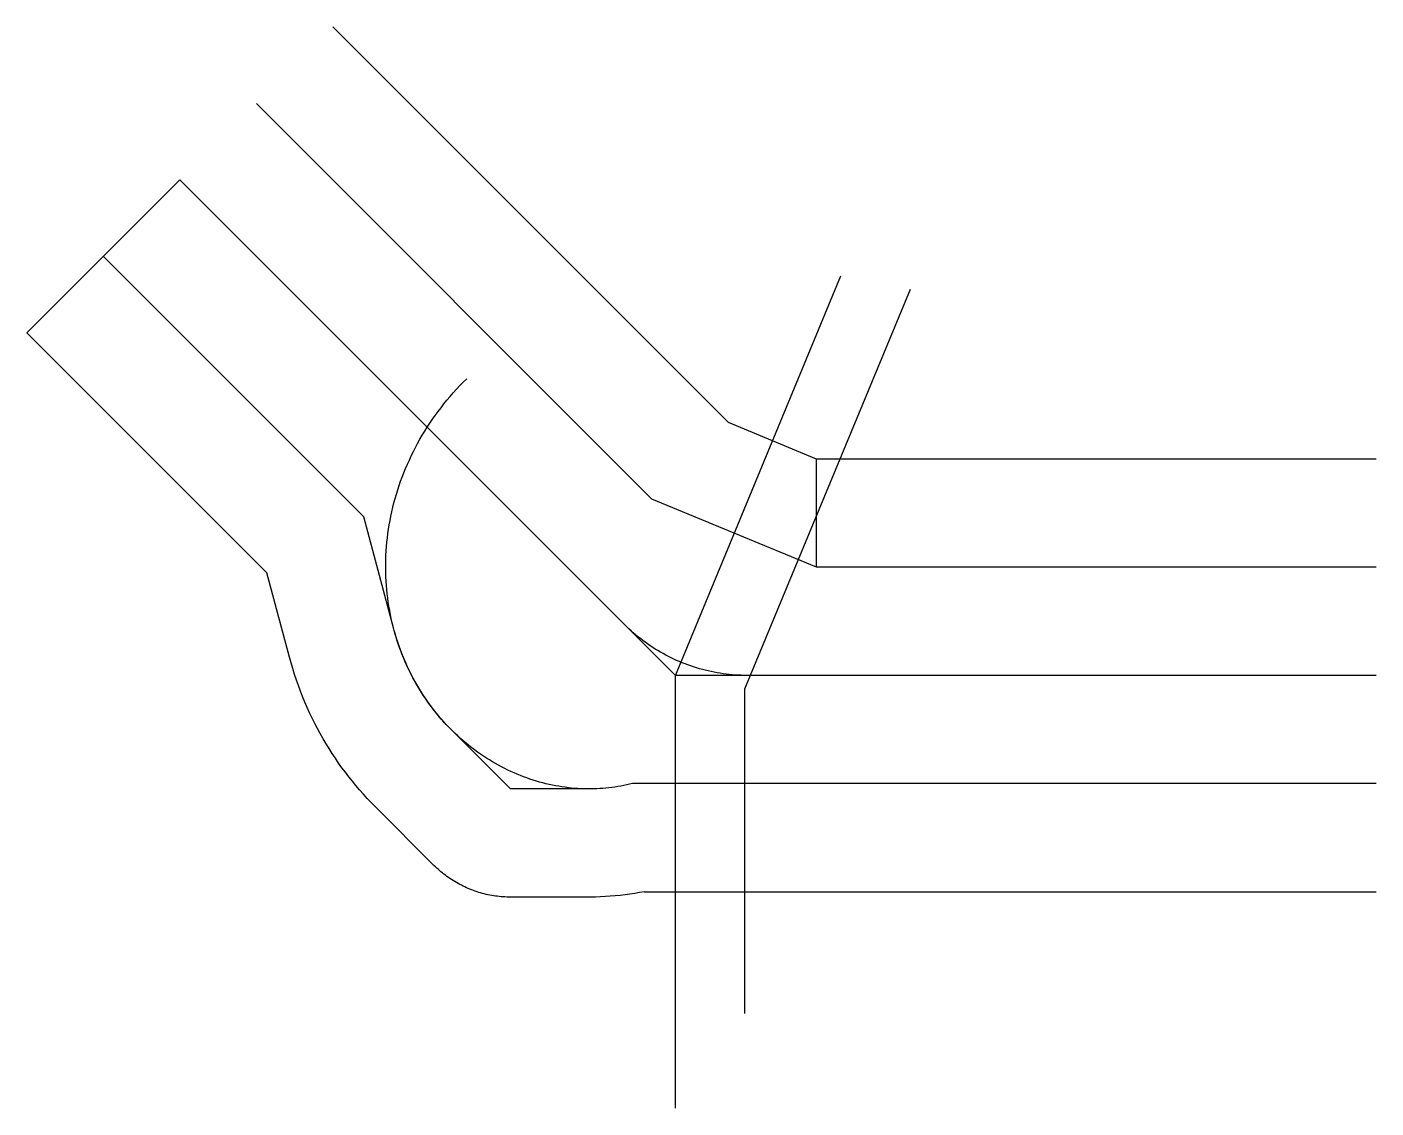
# Model space of a CAD drawing. Header units: metres. Extents: x -13881 to 15000, y -9260 to 13881.
import ezdxf

# ---------------------------------------------------------------- set-up
doc = ezdxf.new("R2010")
doc.units = ezdxf.units.M

msp = doc.modelspace()

# ---------------------------------------------------------------- linework, layer by layer
at = {"color": 1}
for p, q in [((-7333, 13881), (1137, 5411)), ((-8970, 12244), (-500, 3774)), ((-13881, 7333), (-10607, 10607)), ((0, 0), (-10607, 10607)), ((-6671, 3397), (-12244, 8970)), ((-8747, 2199), (-13881, 7333)), ((3023, 4630), (1137, 5411)), ((15000, 4630), (3023, 4630)), ((3023, 2315), (3023, 4630)), ((3023, 2315), (-500, 3774)), ((-6026, 990), (-6671, 3397)), ((15000, 2315), (3023, 2315)), ((-8262, 391), (-8747, 2199)), ((15000, 0), (0, 0)), ((-3530, -2430), (-4793, -1167)), ((-1840, -2430), (-3530, -2430)), ((15000, -2315), (-918, -2315)), ((-6430, -2804), (-5167, -4067)), ((-1840, -4745), (-3530, -4745)), ((-663, -4630), (15000, -4630))]:
    msp.add_line(p, q, dxfattribs=at)
for points in [[(15000, 0), (1541, 0), (1476, 1), (1411, 2), (1346, 5), (1281, 9), (1216, 14), (1152, 20), (1087, 28), (1023, 36), (959, 46), (895, 57), (831, 68), (767, 81), (704, 95), (641, 110), (578, 127), (515, 144), (453, 163), (391, 182), (330, 203), (269, 224), (208, 247), (147, 271), (87, 296), (28, 322), (-31, 348), (-90, 376), (-148, 405), (-206, 435), (-263, 466), (-319, 498), (-375, 531), (-430, 565), (-485, 600), (-539, 636), (-593, 673), (-646, 710), (-698, 749), (-749, 788), (-800, 829), (-850, 870), (-900, 912), (-948, 955), (-996, 999), (-1043, 1044), (-1089, 1089), (-1089, 1089), (-10607, 10607)], [(0, -9260), (0, 0), (3544, 8555)], [(5026, 8260), (1482, -295), (1482, -7240)], [(-918, -2315), (-979, -2330), (-1041, -2344), (-1103, -2357), (-1166, -2369), (-1229, -2380), (-1293, -2390), (-1357, -2399), (-1421, -2407), (-1486, -2413), (-1552, -2419), (-1617, -2423), (-1683, -2427), (-1750, -2429), (-1816, -2430), (-1883, -2430), (-1950, -2428), (-2018, -2426), (-2086, -2422), (-2154, -2417), (-2222, -2411), (-2290, -2404), (-2358, -2395), (-2427, -2385), (-2495, -2374), (-2564, -2362), (-2633, -2348), (-2702, -2334), (-2770, -2318), (-2839, -2300), (-2908, -2282), (-2976, -2262), (-3045, -2241), (-3113, -2218), (-3182, -2194), (-3250, -2169), (-3318, -2143), (-3386, -2116), (-3453, -2087), (-3520, -2057), (-3587, -2025), (-3654, -1992), (-3720, -1958), (-3786, -1923), (-3852, -1887), (-3917, -1849), (-3982, -1810), (-4046, -1769), (-4110, -1727), (-4173, -1685), (-4236, -1640), (-4298, -1595), (-4360, -1548), (-4421, -1500), (-4481, -1451), (-4541, -1401), (-4600, -1349), (-4659, -1296), (-4716, -1242), (-4773, -1187), (-4829, -1130), (-4885, -1073), (-4939, -1014), (-4993, -954), (-5046, -893), (-5098, -831), (-5149, -768), (-5199, -703), (-5248, -638), (-5296, -571), (-5343, -503), (-5389, -435), (-5434, -365), (-5478, -294), (-5521, -223), (-5563, -150), (-5603, -76), (-5643, -2), (-5681, 74), (-5718, 150), (-5754, 228), (-5788, 306), (-5822, 385), (-5854, 465), (-5884, 545), (-5914, 627), (-5942, 709), (-5969, 792), (-5994, 876), (-6018, 960), (-6041, 1045), (-6062, 1131), (-6081, 1217), (-6100, 1304), (-6116, 1392), (-6132, 1480), (-6146, 1569), (-6158, 1658), (-6169, 1747), (-6178, 1838), (-6186, 1928), (-6192, 2019), (-6196, 2110), (-6199, 2202), (-6201, 2294), (-6200, 2386), (-6198, 2479), (-6195, 2571), (-6190, 2664), (-6183, 2757), (-6175, 2851), (-6165, 2944), (-6153, 3038), (-6140, 3131), (-6124, 3225), (-6108, 3318), (-6089, 3412), (-6069, 3505), (-6047, 3599), (-6024, 3692), (-5999, 3785), (-5972, 3878), (-5943, 3971), (-5913, 4063), (-5881, 4155), (-5847, 4247), (-5812, 4339), (-5775, 4430), (-5736, 4520), (-5695, 4611), (-5653, 4701), (-5609, 4790), (-5564, 4879), (-5517, 4967), (-5468, 5055), (-5417, 5142), (-5365, 5228), (-5311, 5314), (-5256, 5399), (-5198, 5483), (-5140, 5567), (-5079, 5649), (-5017, 5731), (-4954, 5812), (-4889, 5892), (-4822, 5971), (-4754, 6049), (-4684, 6126), (-4612, 6203), (-4540, 6278), (-4465, 6352), (-4465, 6352)], [(-4793, -1167), (-4849, -1110), (-4904, -1052), (-4958, -993), (-5012, -933), (-5064, -871), (-5116, -809), (-5167, -745), (-5216, -680), (-5265, -614), (-5313, -547), (-5359, -479), (-5405, -410), (-5450, -340), (-5493, -269), (-5536, -197), (-5577, -124), (-5617, -50), (-5656, 25), (-5694, 101), (-5731, 178), (-5766, 255), (-5800, 334), (-5833, 413), (-5865, 493), (-5895, 574), (-5924, 656), (-5952, 738), (-5978, 822), (-6003, 906), (-6026, 990)], [(-6430, -2804), (-6514, -2718), (-6597, -2631), (-6679, -2542), (-6759, -2451), (-6838, -2359), (-6915, -2265), (-6991, -2170), (-7065, -2073), (-7138, -1975), (-7209, -1875), (-7279, -1774), (-7347, -1671), (-7413, -1567), (-7478, -1461), (-7541, -1355), (-7602, -1246), (-7661, -1137), (-7719, -1026), (-7775, -914), (-7829, -801), (-7881, -686), (-7931, -571), (-7980, -454), (-8026, -336), (-8070, -218), (-8113, -98), (-8153, 23), (-8192, 145), (-8228, 268), (-8262, 391)], [(-918, -2315), (-979, -2330), (-1041, -2344), (-1103, -2357), (-1166, -2369), (-1229, -2380), (-1293, -2390), (-1357, -2399), (-1421, -2407), (-1486, -2413), (-1552, -2419), (-1617, -2423), (-1683, -2427), (-1750, -2429), (-1816, -2430), (-1840, -2430)], [(-3530, -4745), (-3571, -4745), (-3611, -4743), (-3651, -4742), (-3692, -4739), (-3732, -4736), (-3772, -4732), (-3812, -4728), (-3852, -4722), (-3892, -4716), (-3932, -4710), (-3972, -4702), (-4012, -4694), (-4051, -4686), (-4090, -4676), (-4129, -4666), (-4168, -4655), (-4207, -4644), (-4246, -4632), (-4284, -4619), (-4322, -4605), (-4360, -4591), (-4398, -4576), (-4435, -4561), (-4472, -4545), (-4509, -4528), (-4545, -4511), (-4581, -4493), (-4617, -4474), (-4653, -4455), (-4688, -4435), (-4723, -4414), (-4757, -4393), (-4791, -4371), (-4825, -4349), (-4858, -4326), (-4891, -4303), (-4924, -4279), (-4956, -4254), (-4987, -4229), (-5018, -4203), (-5049, -4177), (-5079, -4150), (-5109, -4123), (-5138, -4095), (-5167, -4067)], [(-663, -4630), (-765, -4649), (-868, -4667), (-972, -4683), (-1076, -4697), (-1181, -4709), (-1286, -4720), (-1392, -4728), (-1498, -4735), (-1604, -4740), (-1711, -4744), (-1818, -4745), (-1840, -4745)]]:
    msp.add_lwpolyline(points, dxfattribs=at)

doc.saveas('drawing.dxf')
